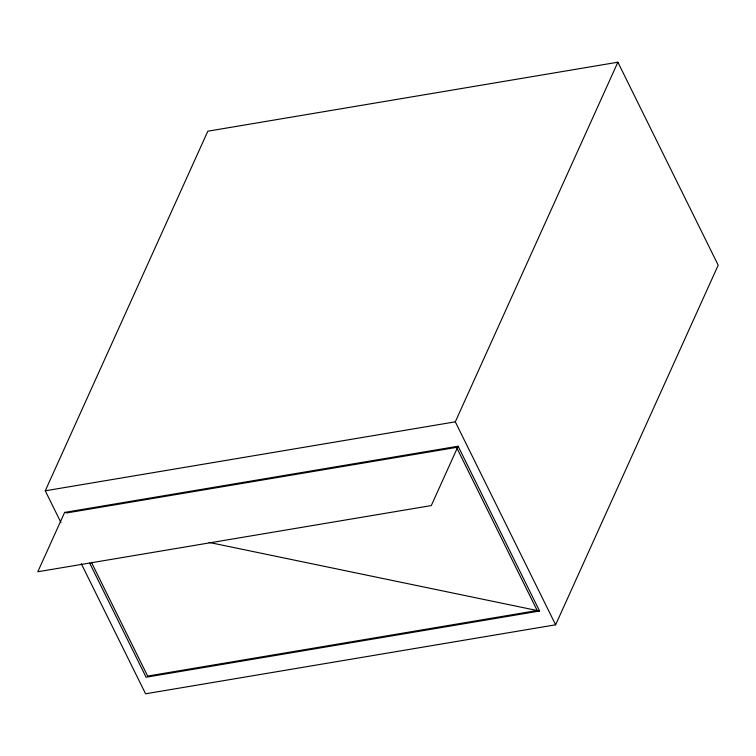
<?xml version="1.0" encoding="UTF-8"?>
<svg xmlns="http://www.w3.org/2000/svg" width="756" height="756" viewBox="0 0 756 756"><rect width="100%" height="100%" fill="white"/><g stroke="black" fill="none" stroke-linecap="round" stroke-linejoin="round"><path stroke-width="1.13" d="M60.934 522.519L45.256 490.805L207.834 131.194L617.879 62.209L718.2 265.195L555.622 624.806L145.577 693.791L81.308 563.749M64.629 512.417L37.8 571.763L431.279 505.575L458.117 446.22L64.629 512.417L66.944 512.899L456.558 447.372M555.622 624.806L455.301 421.829L617.879 62.209M45.256 490.805L455.301 421.829M458.117 446.22L539.567 611.028L146.088 677.225L89.699 563.125M209.081 542.411L539.567 611.028M457.078 448.431L537.195 610.536L147.647 676.072L91.457 562.379"/></g></svg>
